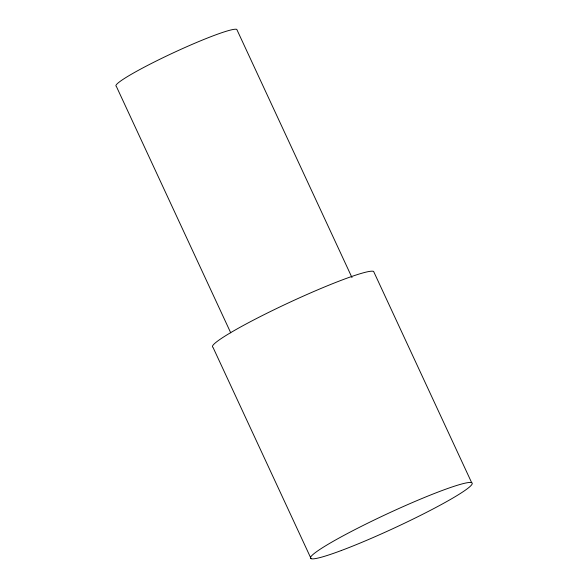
<?xml version="1.0" encoding="UTF-8"?>
<svg xmlns="http://www.w3.org/2000/svg" width="588" height="588" viewBox="0 0 588 588"><rect width="100%" height="100%" fill="white"/><g stroke="black" fill="none" stroke-linecap="round" stroke-linejoin="round"><path stroke-width="0.88" d="M471.679 482.704L373.615 271.428A89.089 7.916 -24.9 0 0 283.776 305.091A89.089 7.916 -24.9 0 0 212.988 347.324L311.059 558.6M351.991 277.587L236.788 29.4A66.812 5.939 -24.9 0 0 169.41 54.647A66.812 5.939 -24.9 0 0 116.321 86.326L230.746 332.845M341.319 550.515A89.089 7.916 -24.9 0 0 471.407 485.107A89.089 7.916 -24.9 0 0 361.385 526.333A89.089 7.916 -24.9 0 0 341.319 550.515"/></g></svg>
